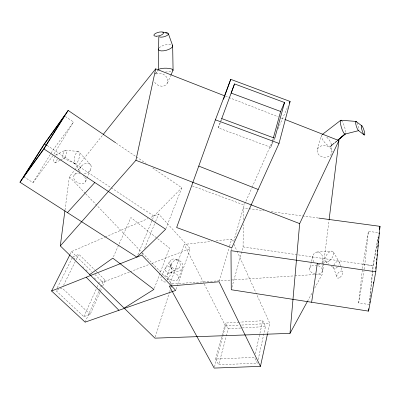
<?xml version="1.0" encoding="UTF-8"?>
<svg xmlns="http://www.w3.org/2000/svg" width="400" height="400" viewBox="0 0 400 400"><rect width="100%" height="100%" fill="white"/><g stroke="black" fill="none" stroke-linecap="round" stroke-linejoin="round"><path stroke-width="0.3" stroke-dasharray="2 1.5" d="M231.92 287.36L243.08 246.9L243.27 224.645M243.315 219.7L243.415 207.955L248.36 208.62M322.41 270.86L322.92 259.535M369.625 300.07L372.975 265.665L378.465 234.935M369.865 300.285L370.105 297.82M370.165 297.205L373.215 265.765L378.02 238.9M364.28 269.365L368.4 231.335L378.52 232.715M369.445 304.6L358.675 302.94L362.955 264.285L368.4 231.335M314.64 288.185L322.365 274.03L329.035 220.285M65 210.1L69.375 176.765L74.43 170.445M358.675 302.94L364.01 271.2M267.69 333.05L269.795 323.355L256.12 293.205M258.145 359.625L265.47 326.56L262.78 320.71L239.72 322.155M255.29 353.775L259.78 333.935M259.92 333.335L262.78 320.71M315.305 274.085A6.495 4.415 10.5 0 1 309.61 268.615L311.29 262.105M311.445 261.515L312.975 255.57M239.095 322.195L225.385 323.05L215.61 359.015L254.47 357.38L257.345 363.23L218.695 364.725L226.2 336.555M226.355 335.955L228.275 328.765L225.385 323.05M214.51 366.875L225.56 326.045L184.175 244.42L211.36 241.41M220.235 122.65L218.315 127.885L270.75 147.335L272.56 140.76M272.725 140.165L273.22 138.37M231.165 250.08L231.685 248.3M233.7 241.265L244.225 205.08L251.79 188M317.355 149.445L321.355 135.735M219.245 281.18L229.35 246.86M229.525 246.27L231.615 239.165L215.66 240.935M155.31 336.97L169.475 292.16M169.665 291.57L170.78 288.035M170.97 287.445L171.525 285.675M171.715 285.085L172.085 283.905L142.31 252.845M176.145 289.22L177.575 285.1M177.775 284.515L190.225 248.61L158.645 213.99L149.985 217.725M178.56 278.77A5.96 3.86 19.5 0 0 171.725 272.395A5.96 3.86 19.5 0 0 168.84 278.45A5.96 3.86 19.5 0 0 178.56 278.77L182.395 267.76M170.14 283.745L184.175 244.42M218.315 127.885L220.24 122.665M167.505 274.345L171.395 263.915A5.895 5.81 -44.1 0 1 181.385 262.02A5.895 5.81 -44.1 0 1 177.9 271.585A5.895 5.81 -44.1 0 1 171.4 263.905M154.35 288.265L169.435 248.055L130.905 217.535L113.055 257.585M165.88 228.655L181.82 187.805L151.855 167.41M142.07 254.555L143.005 252.265M144.64 248.27L155.375 221.985M155.61 221.415L158.645 213.99M137.825 254.83L152.225 220.05M152.465 219.48L153.88 216.06L181.82 187.805M85.535 181.62L90.94 168.655M167.39 83.19L170.85 75.26M90.17 314.395L62.155 288.075L55.88 290.56L83.86 316.645L90.17 314.395L100.245 291.635M100.5 291.065L101.76 288.22M102.765 285.94L105.285 280.25L98.235 273.32M252.04 187.43L272.21 141.88M272.465 141.31L273.47 139.035M278.01 128.785L288.095 106.01M270.75 147.335L273.52 141.1M273.77 140.535L274.525 138.835M85.135 322.14L102.86 282.275L129.535 271.995M83.86 316.645L96.855 287.725M97.11 287.16L99.145 282.625L105.285 280.25M171.815 271.855L167.555 280.715A3.765 3.055 37.7 0 0 167.025 277.02A3.765 3.055 37.7 0 0 163.255 275.375M161.505 276.085L165.515 267.785L170.22 260.785M63.525 285.305L75.84 260.355M76.115 259.8L78.85 254.255L95.59 270.72M57.265 287.8L72.46 257.405M70.105 254.34L71.505 251.565L104.645 237.275M307.515 301.25L312.565 291.995M53.995 154.08L73.515 122.02L65.495 116.585M23.725 176.7L32.975 182.655L53.325 149.53L73.515 122.02M155.51 73.91L157.845 70.515M155.425 74.02L157.825 70.54M32.975 182.655L53.355 155.13M74.82 169.96L102.82 134.96M74.52 174.66L76.47 172.23M78.035 170.285L81.55 165.905M331.105 146.01L337.13 140.845M336.58 141.195L330.5 146.33L337.005 140.89M170.63 272.89L178.06 268.585M55.21 162.775L59.97 160.38M60.5 160.11L64.2 158.245M55.975 154.88L65 150.39M105.22 237.03L147.765 218.68M72.735 256.855L78.85 254.255M130.115 271.77L149.25 264.4M151.57 263.505L190.225 248.61M322.73 263.34L327.31 261.83M172.085 283.905L294.305 275.875M294.925 275.83L314.88 274.52M315.505 274.48L322.365 274.03M316.955 252.04L331.225 251.135M225.56 326.045L239.265 325.215M241.755 325.06L269.795 323.355M228.275 328.765L265.47 326.56M65.455 150.26L78.18 151.455M248.98 208.705L263.81 210.7M271.225 211.7L318.195 218.02M243.08 246.9L372.975 265.665M362.955 264.285L373.215 265.765M176.01 259.29L178.905 260.315M192.275 185.915L244.225 205.08M225.5 96.18L278.435 116.91M281.34 118.05L284.25 119.185M63.35 158.245L74.99 163.545M47.055 145.385L110.62 187.44M111.14 187.785L153.88 216.06M116.21 143.15L135.84 156.51M136.36 156.86L146.175 163.545M325.615 261.48L328.875 264.085M331.205 265.94L333.995 268.17M73.615 257.715L75.38 259.43M82.86 266.735L83.74 267.59M85.94 269.74L87.26 271.03M94.305 277.9L96.065 279.615M71.505 251.565L91.82 271.46M94.915 274.49L102.86 282.275M96.035 271.155L97.795 272.885M69.375 176.765L85.345 193.42M85.775 193.87L141.88 252.395M90.68 164.92L78.75 151.68A6.305 2.325 -76.1 0 0 74.215 159.135A6.305 2.325 -76.1 0 0 77.595 161.985A6.305 2.325 -76.1 0 0 78.75 151.68M74.54 162.94L79.545 171.26M333.445 252.12L339.15 262.05L340.895 267.17M215.61 359.015L218.695 364.725M169.985 264.495L171.59 268.385M231.615 239.165L232.905 242.01M233.94 244.285L236.775 250.545M237.035 251.115L255.865 292.64M341.09 267.735L342.445 271.72M333.66 267.705L336.91 277.375M331.335 144.275L331.995 151.87M156.045 74.015A7.595 6.1 29.5 0 1 166.64 77.135A7.595 6.1 29.5 0 1 164.18 85.885A7.595 6.1 29.5 0 1 154.015 81.24M159.04 47.945A7.385 2.74 -15 0 1 171.35 44.68M170.83 71.47A7.405 1.89 0.4 0 1 165.62 71.965M331.51 153.86A7.48 5.895 8.3 0 1 318.91 154.935A7.48 5.895 8.3 0 1 322.935 145.51A7.48 5.895 8.3 0 1 331.715 153.385M326.755 137.095A7.28 2.59 50.6 0 1 331.345 145.54A7.28 2.59 50.6 0 1 325.155 143.025A7.28 2.59 50.6 0 1 321.615 135.01M341.48 120.54A7.25 1.575 72.5 0 1 344.405 126.48A7.25 1.575 72.5 0 1 345.58 133.245M357.095 122.895A4.825 0.965 72.6 0 1 358.99 130.09M333.805 265.35A4.08 2.11 -55.2 0 1 338.015 261.33A4.08 2.11 -55.2 0 1 338.605 265.34M337.35 267.055A4.08 2.11 -55.2 0 1 334.5 268.415A4.08 2.11 -55.2 0 1 333.56 266.245M318.345 265.8A6.495 4.415 10.5 0 1 322.41 270.845A6.495 4.415 10.5 0 1 316.975 274.225M309.61 268.615A6.495 4.415 10.5 0 1 316.7 265.365M319.865 264.285A6.345 5.095 78.1 0 1 317.225 264.49M313.78 261.82A6.345 5.095 78.1 0 1 314.22 253.41A6.345 5.095 78.1 0 1 321.19 253.965A6.345 5.095 78.1 0 1 321.955 262.475M165.54 281.995A3.765 3.055 37.7 0 1 161.755 280.35A3.765 3.055 37.7 0 1 161.235 276.64M80.17 172.3A6.42 4.565 -35.7 0 1 84.24 164.01A6.42 4.565 -35.7 0 1 91.25 167.24A6.42 4.565 -35.7 0 1 83.545 173.855M84.685 177.005A6.585 4.52 28.1 0 1 82.09 183.63A6.585 4.52 28.1 0 1 73.585 177.875A6.585 4.52 28.1 0 1 80.08 173.89M83.13 175.455A6.585 4.52 28.1 0 1 83.975 176.195M55.48 155.285A4.195 1.66 -75.9 0 1 57.395 155.95M57.285 158.835A4.195 1.66 -75.9 0 1 54.315 162.78A4.195 1.66 -75.9 0 1 54.54 156.785M221.305 119.74L220.45 122.07L221.31 119.765M339.915 277.425A4.105 2.165 -55.4 0 0 342.1 271.245A4.105 2.165 -55.4 0 0 337.035 275.005A4.105 2.165 -55.4 0 0 339.915 277.425M329.595 260.695A6.215 3.135 -55.1 0 0 332.935 251.44A6.215 3.135 -55.1 0 0 325.355 257.295A6.215 3.135 -55.1 0 0 329.595 260.695M165.355 270.245A3.755 3.015 37.5 0 0 171.315 272.465A3.755 3.015 37.5 0 0 169.305 266.78A3.755 3.015 37.5 0 0 165.355 270.245M170 264.54A5.74 4.565 37.6 0 0 179.09 267.935A5.74 4.565 37.6 0 0 175.975 259.28A5.74 4.565 37.6 0 0 170 264.54M65.14 157.225A4.165 1.605 -76.1 0 0 65.85 150.41A4.165 1.605 -76.1 0 0 62.785 155.33A4.165 1.605 -76.1 0 0 65.14 157.225"/><path stroke-width="0.6" d="M158.815 36.895L158.265 70.03A7.405 1.89 0.4 0 1 166.685 68.215A7.405 1.89 0.4 0 1 172.785 70.65M64.92 210.72L60.305 245.905L154.94 338.15L289.99 333.37L299.66 223.61L338.925 140.6L284.83 119.415M375.78 268.54L375.95 266.69M376.18 264.225L376.355 262.38M376.585 259.91L376.7 258.68M376.985 255.6L377.1 254.365M377.39 251.285L377.505 250.05M377.79 246.97L377.965 245.12M378.195 242.655L378.31 241.42M378.595 238.34L378.71 237.11M379 234.025L379.115 232.795M375.78 271.79L230.995 250.67L231.265 289.74L368.55 311.13L375.78 271.79L380 226.335L318.815 218.1M368.55 311.13L368.79 308.67M329.11 219.67L338.925 140.6M311.63 302.26L317.355 263.27M379.45 229.405L380 226.335M369.785 302.77L370.005 301.55M373.365 283.225L373.59 282.005M60.305 245.905L135.905 160.305L155.7 68.85L224.34 95.725M260.45 366.37L219.07 281.77L169.3 286.09L214.185 368.075L260.45 366.37L267.555 333.655M279.025 143.42L290.11 101.46L230.74 79.345L215.415 119.82L176.64 227.52L231.805 247.79L279.025 143.42L215.415 119.82M221.525 119.185L234.525 83.915L284.535 102.535L274.775 138.265L221.73 118.58M273.385 137.77L280.63 111.48L284.535 102.535M223.555 99.255L230.74 79.345M234.525 83.915L231.16 93.075L280.63 111.48M171.095 74.695L173.07 70.165L172.665 45.74L168.39 33.75M289.355 103.165L290.11 101.46M51.585 290.99L141.835 255.125L175.735 290.4L85.135 322.14L51.585 290.99L69.825 254.895M289.99 333.37L307.515 301.25M43.925 148.96L165.655 229.23L136.88 257.115L20 182.235L43.925 148.96L68.17 110.445L115.695 142.795M20 182.235L44.45 143.66L68.17 110.445M44.6 143.755L23.725 176.7L43.77 148.81L64.495 115.905L44.6 143.755L46.65 145.115M103.205 134.475L155.7 68.85M67.43 212.62L94.805 182.51M337.595 140.445L345.005 134.09L358.65 130.64A4.825 0.965 72.6 0 1 355.925 124.685A4.825 0.965 72.6 0 1 356.665 122.125M337.985 140.01L345.005 134.09M337.935 140.115L345.375 133.895A7.25 1.575 72.5 0 1 341.255 126.93A7.25 1.575 72.5 0 1 341.48 120.54M322.105 134.635L340.585 120.395M89.7 274.56L112.805 258.15L153.915 289.43L124.135 308.125M340.965 120.23L355.955 121.42M162.71 32.085L167.52 33.07M135.905 160.305L299.66 223.61M198.755 166.09L258.185 189.48M356.275 121.625L362.01 125.95M358.33 130.45L364.12 134.92M86.215 277.23L118.945 310.295M172.235 45.125A7.385 2.74 -15 0 1 166.2 50.315A7.385 2.74 -15 0 1 158.48 48.775M165.615 32.915A4.945 1.765 -15 0 1 166.865 35.62A4.945 1.765 -15 0 1 159.105 36.695M156.685 36.215A5.025 1.785 -15.1 0 0 163.58 32.77A5.025 1.785 -15.1 0 0 155.92 33.225A5.025 1.785 -15.1 0 0 156.685 36.215M361.48 127.995A4.895 0.955 72.7 0 0 364.435 135.11A4.895 0.955 72.7 0 0 363.265 128.18A4.895 0.955 72.7 0 0 361.48 127.995"/></g></svg>
